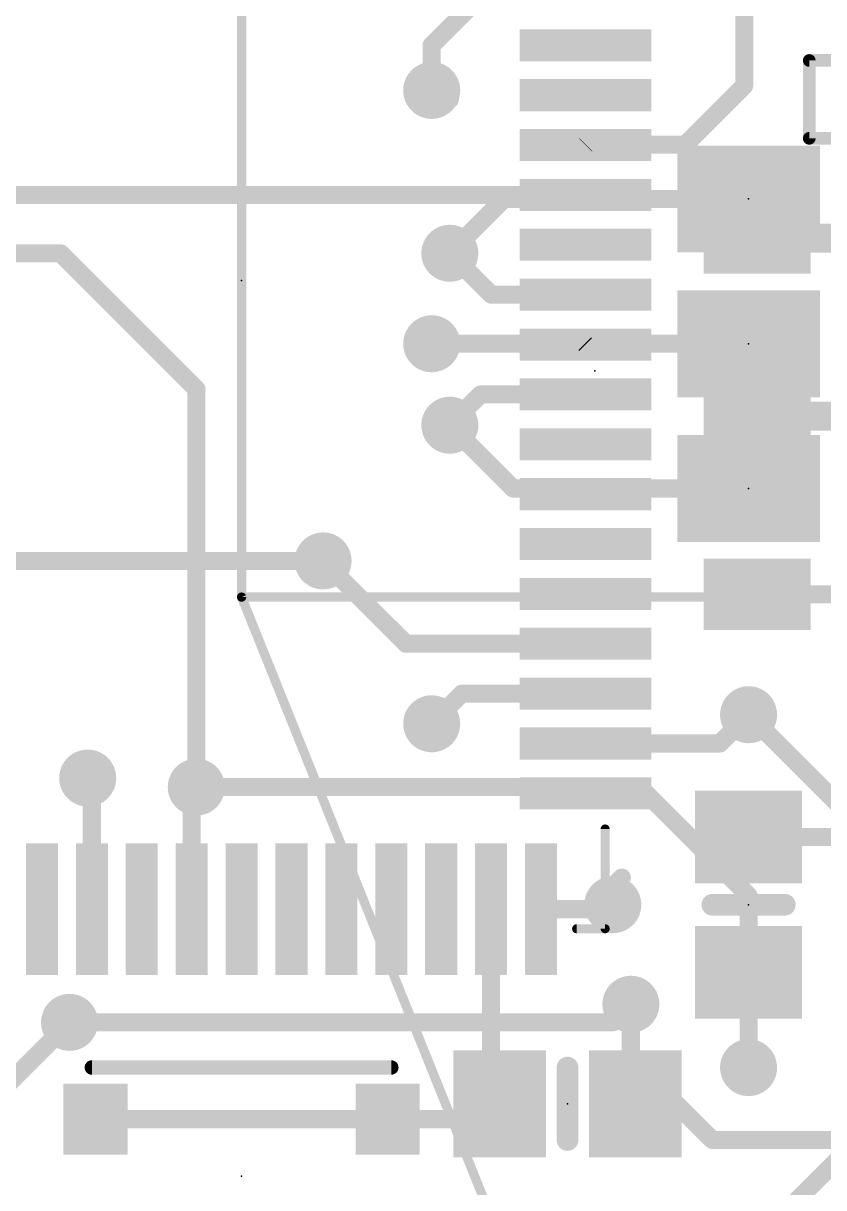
# Model space of a CAD drawing. Extents: x -22.8 to 21.3, y -24.2 to 20.5.
# Drawn here: x -3.06 to 8.17, y -8.29 to 8.05 of the extents above; entities that cross this region are included whole.
import ezdxf

# ---------------------------------------------------------------- set-up
doc = ezdxf.new("R2010")
doc.units = 0
for name, color, linetype in [('1', 12, 'CONTINUOUS'), ('16', 132, 'CONTINUOUS'), ('18', 110, 'CONTINUOUS'), ('20', 53, 'CONTINUOUS'), ('21', 40, 'CONTINUOUS'), ('23', 53, 'CONTINUOUS'), ('24', 53, 'CONTINUOUS'), ('47', 253, 'CONTINUOUS')]:
    doc.layers.add(name, color=color, linetype=linetype)

# ---------------------------------------------------------------- blocks, each defined once
blk = doc.blocks.new('RECT')
blk.add_solid([(-0.5, -0.5), (0.5, -0.5), (-0.5, 0.5), (0.5, 0.5)])
blk = doc.blocks.new('ROUNDV')
at = {"const_width": 0.5}
blk.add_lwpolyline([(0, -0.25, 1), (0, 0.25, 1), (0, -0.25)], format="xyb", dxfattribs=at)

msp = doc.modelspace()

# ---------------------------------------------------------------- linework, layer by layer
at = {"layer": '1'}
for points, const_width in [([(7.051, 9.017), (7.051, 7.178)], 0.254), ([(3.365, 8.445), (2.667, 7.747)], 0.254), ([(2.667, 7.747), (2.667, 7.112)], 0.254), ([(7.051, 7.178), (6.223, 6.35)], 0.254), ([(4.83, 6.35), (4.825, 6.345)], 0.254), ([(6.223, 6.35), (4.83, 6.35)], 0.254), ([(-4.883, 5.645), (4.825, 5.645)], 0.254), ([(7.233, 5.04), (8.723, 5.04)], 0.4064), ([(-5.08, 4.826), (-2.54, 4.826)], 0.254), ([(-2.54, 4.826), (-0.635, 2.921)], 0.254), ([(3.502, 4.245), (2.921, 4.826)], 0.254), ([(4.825, 4.245), (3.502, 4.245)], 0.254), ([(4.814, 3.556), (2.667, 3.556)], 0.254), ([(4.825, 3.545), (4.814, 3.556)], 0.254), ([(-0.635, 2.921), (-0.635, -2.667)], 0.254), ([(3.353, 2.845), (2.921, 2.413)], 0.254), ([(4.825, 2.845), (3.353, 2.845)], 0.254), ([(7.233, 2.54), (12.319, 2.54)], 0.4064), ([(2.306, -0.655), (1.143, 0.508)], 0.254), ([(10.0162, 0.04), (7.233, 0.04)], 0.254), ([(4.825, -0.655), (2.306, -0.655)], 0.254), ([(3.09, -1.355), (2.667, -1.778)], 0.254), ([(4.825, -1.355), (3.09, -1.355)], 0.254), ([(6.708, -2.055), (7.112, -1.651)], 0.254), ([(4.825, -2.055), (6.708, -2.055)], 0.254), ([(-2.1, -2.599), (-2.159, -2.54)], 0.254), ([(-2.1, -4.38), (-2.1, -2.599)], 0.254), ([(-0.7, -2.732), (-0.635, -2.667)], 0.254), ([(-0.7, -4.38), (-0.7, -2.732)], 0.254), ([(9.078, -3.368), (7.112, -3.368)], 0.254), ([(5.145, -4.38), (5.207, -4.318)], 0.254), ([(3.5, -4.38), (3.5, -6.99)], 0.254), ([(4.2, -4.38), (5.145, -4.38)], 0.254), ([(7.112, -6.604), (7.112, -5.268)], 0.254), ([(5.461, -7.051), (5.461, -5.715)], 0.254), ([(-2.413, -5.969), (-3.429, -6.985)], 0.254), ([(3.5, -6.99), (3.622, -7.112)], 0.254), ([(3.406, -7.328), (3.622, -7.112)], 0.254), ([(5.522, -7.112), (5.461, -7.051)], 0.254), ([(5.522, -7.112), (6.096, -7.112)], 0.254), ([(6.096, -7.112), (6.604, -7.62)], 0.254), ([(-2.05, -7.328), (2.05, -7.328)], 0.254), ([(2.05, -7.328), (3.406, -7.328)], 0.254), ([(6.604, -7.62), (8.763, -7.62)], 0.254)]:
    msp.add_lwpolyline(points, dxfattribs=dict(at, const_width=const_width))
for points, const_width in [([(2.7305, 7.747, 1), (2.6035, 7.747)], 0.127), ([(2.6221, 7.7919, 1), (2.7119, 7.7021)], 0.127), ([(6.9875, 7.178, 1), (7.1145, 7.178)], 0.127), ([(7.0959, 7.1331, 1), (7.0061, 7.2229)], 0.127), ([(2.6035, 7.112, 1), (2.7305, 7.112)], 0.127), ([(4.7801, 6.3899, 1), (4.8699, 6.3001)], 0.127), ([(4.83, 6.4135, 1), (4.83, 6.2865)], 0.127), ([(4.8749, 6.3051, 1), (4.7851, 6.3949)], 0.127), ([(6.1781, 6.3949, 1), (6.2679, 6.3051)], 0.127), ([(6.223, 6.2865, 1), (6.223, 6.4135)], 0.127), ([(4.825, 5.5815, 1), (4.825, 5.7085)], 0.127), ([(7.233, 5.1416, 1), (7.233, 4.9384)], 0.2032), ([(-2.4951, 4.8709, 1), (-2.5849, 4.7811)], 0.127), ([(-2.54, 4.7625, 1), (-2.54, 4.8895)], 0.127), ([(2.9659, 4.8709, 1), (2.8761, 4.7811)], 0.127), ([(3.502, 4.3085, 1), (3.502, 4.1815)], 0.127), ([(3.4571, 4.2001, 1), (3.5469, 4.2899)], 0.127), ([(4.825, 4.1815, 1), (4.825, 4.3085)], 0.127), ([(2.667, 3.6195, 1), (2.667, 3.4925)], 0.127), ([(4.8589, 3.6009, 1), (4.7691, 3.5111)], 0.127), ([(4.7801, 3.5001, 1), (4.8699, 3.5899)], 0.127), ([(4.814, 3.4925, 1), (4.814, 3.6195)], 0.127), ([(-0.5715, 2.921, 1), (-0.6985, 2.921)], 0.127), ([(-0.6799, 2.8761, 1), (-0.5901, 2.9659)], 0.127), ([(3.353, 2.9085, 1), (3.353, 2.7815)], 0.127), ([(3.3979, 2.8001, 1), (3.3081, 2.8899)], 0.127), ([(4.825, 2.7815, 1), (4.825, 2.9085)], 0.127), ([(7.233, 2.6416, 1), (7.233, 2.4384)], 0.2032), ([(2.8761, 2.4579, 1), (2.9659, 2.3681)], 0.127), ([(1.1879, 0.5529, 1), (1.0981, 0.4631)], 0.127), ([(7.233, 0.1035, 1), (7.233, -0.0235)], 0.127), ([(2.306, -0.5915, 1), (2.306, -0.7185)], 0.127), ([(2.2611, -0.6999, 1), (2.3509, -0.6101)], 0.127), ([(4.825, -0.7185, 1), (4.825, -0.5915)], 0.127), ([(3.09, -1.2915, 1), (3.09, -1.4185)], 0.127), ([(3.1349, -1.3999, 1), (3.0451, -1.3101)], 0.127), ([(4.825, -1.4185, 1), (4.825, -1.2915)], 0.127), ([(7.1569, -1.6959, 1), (7.0671, -1.6061)], 0.127), ([(2.6221, -1.7331, 1), (2.7119, -1.8229)], 0.127), ([(4.825, -1.9915, 1), (4.825, -2.1185)], 0.127), ([(6.6631, -2.0101, 1), (6.7529, -2.0999)], 0.127), ([(6.708, -2.1185, 1), (6.708, -1.9915)], 0.127), ([(-2.1141, -2.4951, 1), (-2.2039, -2.5849)], 0.127), ([(-2.0365, -2.599, 1), (-2.1635, -2.599)], 0.127), ([(-2.1449, -2.6439, 1), (-2.0551, -2.5541)], 0.127), ([(-0.6365, -2.732, 1), (-0.7635, -2.732)], 0.127), ([(-0.6985, -2.667, 1), (-0.5715, -2.667)], 0.127), ([(-0.5901, -2.7119, 1), (-0.6799, -2.6221)], 0.127), ([(-0.7449, -2.6871, 1), (-0.6551, -2.7769)], 0.127), ([(7.112, -3.3045, 1), (7.112, -3.4315)], 0.127), ([(5.2519, -4.3629, 1), (5.1621, -4.2731)], 0.127), ([(-2.1635, -4.38, 1), (-2.0365, -4.38)], 0.127), ([(-0.7635, -4.38, 1), (-0.6365, -4.38)], 0.127), ([(3.5635, -4.38, 1), (3.4365, -4.38)], 0.127), ([(4.2, -4.3165, 1), (4.2, -4.4435)], 0.127), ([(5.1001, -4.3351, 1), (5.1899, -4.4249)], 0.127), ([(5.145, -4.4435, 1), (5.145, -4.3165)], 0.127), ([(7.1755, -5.268, 1), (7.0485, -5.268)], 0.127), ([(5.5245, -5.715, 1), (5.3975, -5.715)], 0.127), ([(-2.3681, -6.0139, 1), (-2.4579, -5.9241)], 0.127), ([(7.0485, -6.604, 1), (7.1755, -6.604)], 0.127), ([(3.5449, -6.9451, 1), (3.4551, -7.0349)], 0.127), ([(3.4365, -6.99, 1), (3.5635, -6.99)], 0.127), ([(3.6669, -7.1569, 1), (3.5771, -7.0671)], 0.127), ([(3.5771, -7.1569, 1), (3.6669, -7.0671)], 0.127), ([(5.5059, -7.0061, 1), (5.4161, -7.0959)], 0.127), ([(5.3975, -7.051, 1), (5.5245, -7.051)], 0.127), ([(5.522, -7.0485, 1), (5.522, -7.1755)], 0.127), ([(5.4771, -7.1569, 1), (5.5669, -7.0671)], 0.127), ([(6.1409, -7.0671, 1), (6.0511, -7.1569)], 0.127), ([(6.096, -7.1755, 1), (6.096, -7.0485)], 0.127), ([(-2.05, -7.2645, 1), (-2.05, -7.3915)], 0.127), ([(2.05, -7.2645, 1), (2.05, -7.3915)], 0.127), ([(2.05, -7.3915, 1), (2.05, -7.2645)], 0.127), ([(3.3611, -7.2831, 1), (3.4509, -7.3729)], 0.127), ([(3.406, -7.3915, 1), (3.406, -7.2645)], 0.127), ([(6.604, -7.5565, 1), (6.604, -7.6835)], 0.127), ([(6.5591, -7.6649, 1), (6.6489, -7.5751)], 0.127)]:
    msp.add_lwpolyline(points, format="xyb", dxfattribs=dict(at, const_width=const_width))
at = {"layer": '16', "const_width": 0.254}
for points in [[(2.667, 7.112), (2.794, 7.112)], [(2.794, 7.112), (2.921, 6.985)], [(2.921, 4.826), (3.683, 5.588)], [(3.683, 5.588), (7.112, 5.588)], [(2.667, 3.556), (7.112, 3.556)], [(2.921, 2.413), (3.81, 1.524)], [(3.81, 1.524), (7.112, 1.524)], [(1.143, 0.508), (-3.429, 0.508)], [(7.112, -1.651), (8.636, -3.175)], [(2.667, -1.778), (2.413, -1.778)], [(-2.159, -2.54), (-1.905, -2.54)], [(-0.635, -2.667), (5.588, -2.667)], [(5.588, -2.667), (7.112, -4.191)], [(5.207, -4.064), (5.334, -3.937)], [(5.207, -4.318), (5.207, -4.064)], [(7.112, -4.191), (7.112, -6.604)], [(5.461, -5.715), (5.207, -5.969)], [(5.207, -5.969), (-2.413, -5.969)], [(8.636, -7.62), (4.826, -11.43)]]:
    msp.add_lwpolyline(points, dxfattribs=at)
at = {"layer": '16'}
for points, const_width in [([(2.667, 7.1755, 1), (2.667, 7.0485)], 0.127), ([(2.8389, 7.1569, 1), (2.7491, 7.0671)], 0.127), ([(2.794, 7.0485, 1), (2.794, 7.1755)], 0.127), ([(2.8761, 6.9401, 1), (2.9659, 7.0299)], 0.127), ([(3.683, 5.6515, 1), (3.683, 5.5245)], 0.127), ([(3.7279, 5.5431, 1), (3.6381, 5.6329)], 0.127), ([(7.112, 5.5245, 1), (7.112, 5.6515)], 0.127), ([(2.8761, 4.8709, 1), (2.9659, 4.7811)], 0.127), ([(2.667, 3.6195, 1), (2.667, 3.4925)], 0.127), ([(7.112, 3.4925, 1), (7.112, 3.6195)], 0.127), ([(2.9659, 2.4579, 1), (2.8761, 2.3681)], 0.127), ([(3.81, 1.5875, 1), (3.81, 1.4605)], 0.127), ([(7.112, 1.4605, 1), (7.112, 1.5875)], 0.127), ([(3.7651, 1.4791, 1), (3.8549, 1.5689)], 0.127), ([(1.143, 0.4445, 1), (1.143, 0.5715)], 0.127), ([(0.381, -15.367, 0.4142), (15.24, -0.508)], 0.4064), ([(-15.24, -0.762, 0.4142), (-0.635, -15.367)], 0.4064), ([(7.1569, -1.6061, 1), (7.0671, -1.6959)], 0.127), ([(2.413, -1.7145, 1), (2.413, -1.8415)], 0.127), ([(2.667, -1.8415, 1), (2.667, -1.7145)], 0.127), ([(-2.159, -2.4765, 1), (-2.159, -2.6035)], 0.127), ([(-1.905, -2.6035, 1), (-1.905, -2.4765)], 0.127), ([(-0.635, -2.6035, 1), (-0.635, -2.7305)], 0.127), ([(5.6329, -2.6221, 1), (5.5431, -2.7119)], 0.127), ([(5.588, -2.7305, 1), (5.588, -2.6035)], 0.127), ([(5.3789, -3.9819, 1), (5.2891, -3.8921)], 0.127), ([(5.2705, -4.064, 1), (5.1435, -4.064)], 0.127), ([(5.1621, -4.0191, 1), (5.2519, -4.1089)], 0.127), ([(7.1755, -4.191, 1), (7.0485, -4.191)], 0.127), ([(7.0671, -4.2359, 1), (7.1569, -4.1461)], 0.127), ([(5.1435, -4.318, 1), (5.2705, -4.318)], 0.127), ([(5.5059, -5.7599, 1), (5.4161, -5.6701)], 0.127), ([(-2.413, -5.9055, 1), (-2.413, -6.0325)], 0.127), ([(5.1621, -5.9241, 1), (5.2519, -6.0139)], 0.127), ([(5.207, -6.0325, 1), (5.207, -5.9055)], 0.127), ([(7.0485, -6.604, 1), (7.1755, -6.604)], 0.127)]:
    msp.add_lwpolyline(points, format="xyb", dxfattribs=dict(at, const_width=const_width))
at = {"layer": '20'}
for start, end in [(90, 180), (0, 90), (180, 270), (270, 0)]:
    msp.add_arc((0, 0), 15.24, start, end, dxfattribs=at)
at = {"layer": '21'}
for points, const_width in [([(8.0074, 7.532, 1), (7.9184, 7.532)], 0.0889), ([(7.9629, 7.5765, 1), (7.9629, 7.4876)], 0.0889), ([(7.9629, 6.4834, 1), (7.9629, 6.3944)], 0.0889), ([(7.9184, 6.4389, 1), (8.0074, 6.4389)], 0.0889), ([(5.1318, -3.255, 1), (5.0683, -3.255)], 0.0635), ([(6.604, -4.2418, 1), (6.604, -4.3942)], 0.1524), ([(7.62, -4.3942, 1), (7.62, -4.2418)], 0.1524), ([(4.7, -4.6233, 1), (4.7, -4.6867)], 0.0635), ([(5.0683, -4.655, 1), (5.1318, -4.655)], 0.0635), ([(5.1, -4.6867, 1), (5.1, -4.6233)], 0.0635), ([(-2.1, -6.5518, 1), (-2.1, -6.6534)], 0.1016), ([(2.1, -6.6534, 1), (2.1, -6.5518)], 0.1016), ([(4.6482, -6.604, 1), (4.4958, -6.604)], 0.1524), ([(4.4958, -7.62, 1), (4.6482, -7.62)], 0.1524)]:
    msp.add_lwpolyline(points, format="xyb", dxfattribs=dict(at, const_width=const_width))
for points, const_width in [([(7.9629, 7.532), (7.9629, 6.4389)], 0.1778), ([(8.5095, 7.532), (7.9629, 7.532)], 0.1778), ([(7.9629, 6.4389), (8.5095, 6.4389)], 0.1778), ([(5.1, -4.655), (5.1, -3.255)], 0.127), ([(6.604, -4.318), (7.62, -4.318)], 0.3048), ([(4.7, -4.655), (5.1, -4.655)], 0.127), ([(-2.1, -6.6026), (2.1, -6.6026)], 0.2032), ([(4.572, -7.62), (4.572, -6.604)], 0.3048)]:
    msp.add_lwpolyline(points, dxfattribs=dict(at, const_width=const_width))
at = {"layer": '23'}
for p in [(0, 4.445), (7.112, -4.318), (4.572, -7.112), (0, -8.128)]:
    msp.add_point(p, dxfattribs=at)
at = {"layer": '24'}
for p in [(7.112, 5.588), (7.112, 3.556), (4.953, 3.175), (7.112, 1.524)]:
    msp.add_point(p, dxfattribs=at)
at = {"layer": '47', "const_width": 0.13}
for points in [[(0, 0), (0, 20.111)], [(0, 0), (21.254, 0)], [(0, 0), (7.8103, -19.4201)]]:
    msp.add_lwpolyline(points, dxfattribs=at)
at = {"layer": '47', "const_width": 0.065}
for points in [[(0, 0.0325, 1), (0, -0.0325)], [(0.0302, 0.0121, 1), (-0.0302, -0.0121)], [(-0.0325, 0, 1), (0.0325, 0)]]:
    msp.add_lwpolyline(points, format="xyb", dxfattribs=at)

# ---------------------------------------------------------------- block references
at = {"layer": '1', "xscale": 1.85, "yscale": 0.45}
for p in [(4.825, 7.745), (4.825, 7.045), (4.825, 6.345), (4.825, 5.645), (4.825, 4.945), (4.825, 4.245), (4.825, 3.545), (4.825, 2.845), (4.825, 2.145), (4.825, 1.445), (4.825, 0.745), (4.825, 0.045), (4.825, -0.655), (4.825, -1.355), (4.825, -2.055), (4.825, -2.755)]:
    msp.add_blockref('RECT', p, dxfattribs=at)
at = {"layer": '1', "yscale": 1.5, "rotation": 90}
for p in [(7.233, 5.04), (7.233, 2.54), (7.233, 0.04)]:
    msp.add_blockref('RECT', p, dxfattribs=at)
at = {"layer": '1'}
for p, xscale, yscale, rotation in [((7.112, -3.368), 1.3, 1.5, 90), ((-2.8, -4.38), 1.85, 0.45, 90), ((-2.1, -4.38), 1.85, 0.45, 90), ((-1.4, -4.38), 1.85, 0.45, 90), ((-0.7, -4.38), 1.85, 0.45, 90), ((0, -4.38), 1.85, 0.45, 90), ((0.7, -4.38), 1.85, 0.45, 90), ((1.4, -4.38), 1.85, 0.45, 90), ((2.1, -4.38), 1.85, 0.45, 90), ((2.8, -4.38), 1.85, 0.45, 90), ((3.5, -4.38), 1.85, 0.45, 90), ((4.2, -4.38), 1.85, 0.45, 90), ((7.112, -5.268), 1.3, 1.5, 90), ((3.622, -7.112), 1.3, 1.5, 180), ((5.522, -7.112), 1.3, 1.5, 180)]:
    msp.add_blockref('RECT', p, dxfattribs=dict(at, xscale=xscale, yscale=yscale, rotation=rotation))
at = {"layer": '1', "xscale": 0.9}
for p in [(-2.05, -7.328), (2.05, -7.328)]:
    msp.add_blockref('RECT', p, dxfattribs=at)
at = {"layer": '16', "xscale": 1.5, "yscale": 2}
for p, rotation in [((7.112, 5.588), 90), ((7.112, 3.556), 90), ((7.112, 1.524), 270)]:
    msp.add_blockref('RECT', p, dxfattribs=dict(at, rotation=rotation))
at = {"layer": '18', "xscale": 0.8001, "yscale": 0.8001}
for p in [(2.667, 7.112), (2.667, 7.112), (2.921, 4.826), (2.921, 4.826), (2.667, 3.556), (2.667, 3.556), (2.921, 2.413), (2.921, 2.413), (1.143, 0.508), (1.143, 0.508), (7.112, -1.651), (7.112, -1.651), (2.667, -1.778), (2.667, -1.778), (-2.159, -2.54), (-2.159, -2.54), (-0.635, -2.667), (-0.635, -2.667), (5.207, -4.318), (5.207, -4.318), (5.461, -5.715), (5.461, -5.715), (-2.413, -5.969), (-2.413, -5.969), (7.112, -6.604), (7.112, -6.604)]:
    msp.add_blockref('ROUNDV', p, dxfattribs=at)

doc.saveas('drawing.dxf')
